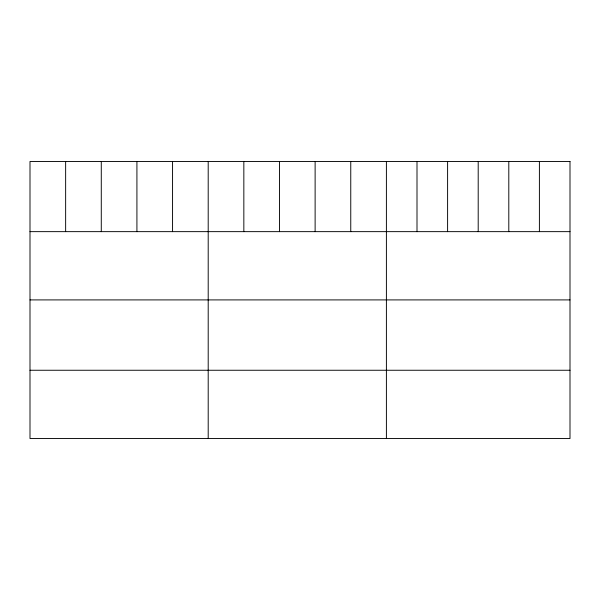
<?xml version="1.0" encoding="UTF-8"?>
<svg xmlns="http://www.w3.org/2000/svg" width="600" height="600" viewBox="0 0 600 600"><rect width="100%" height="100%" fill="white"/><g stroke="black" fill="none" stroke-linecap="round" stroke-linejoin="round"><path stroke-width="0.9" d="M30 231.645L570 231.645M30 299.91L570 299.91M30 370.252L570 370.252M539.4 161.483L539.4 231.645M508.8 161.483L508.8 231.645M478.2 161.483L478.2 231.645M447.6 161.483L447.6 231.645M417 161.483L417 231.645M386.4 161.483L386.4 438.518M350.76 161.483L350.76 231.645M315.12 161.483L315.12 231.645M279.48 161.483L279.48 231.645M243.84 161.483L243.84 231.645M208.2 161.483L208.2 438.518M172.56 161.483L172.56 231.645M136.92 161.483L136.92 231.645M101.28 161.483L101.28 231.645M65.64 161.483L65.64 231.645M570 161.483L30 161.483L30 438.518L570 438.518L570 161.483"/></g></svg>
